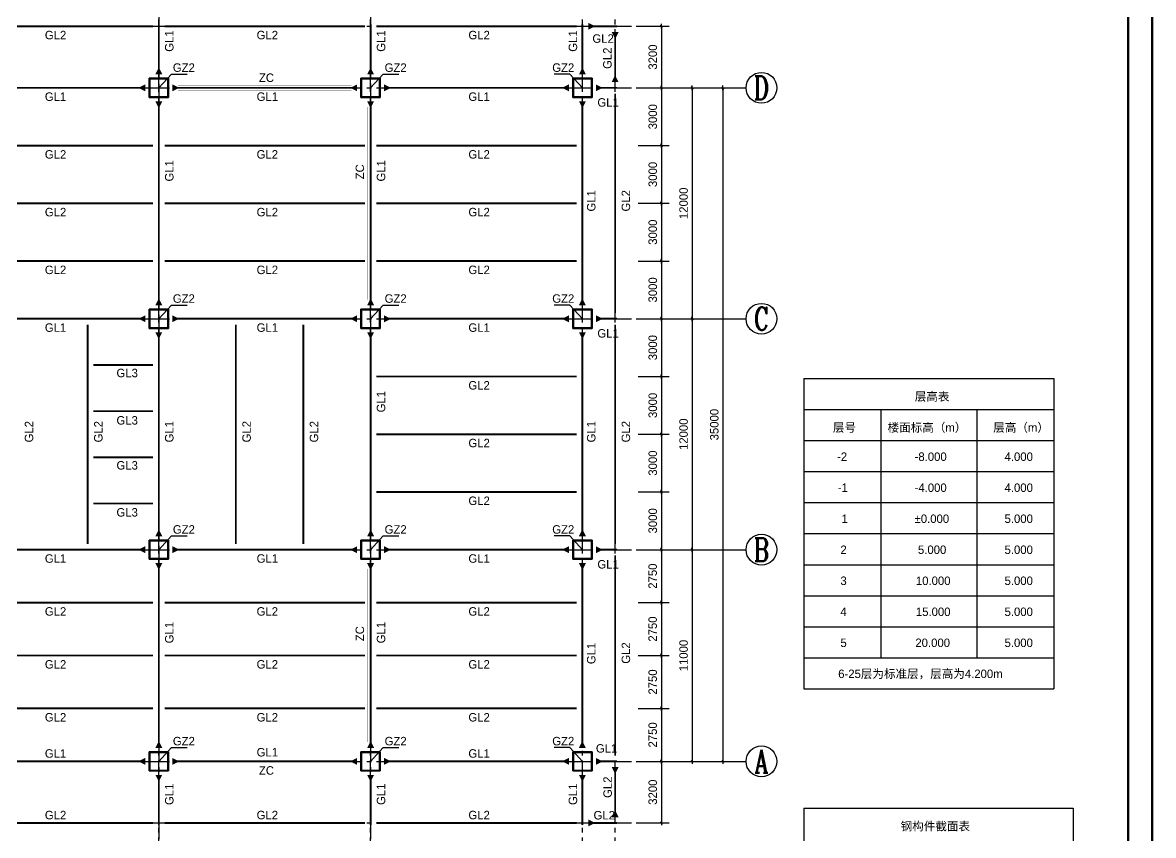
# Model space of a CAD drawing. Extents: x 31132 to 885236, y 345273 to 1212165.
# Drawn here: x 189329 to 218694, y 542570 to 563688 of the extents above; entities that cross this region are included whole.
import ezdxf
from ezdxf.enums import TextEntityAlignment as Align

# ---------------------------------------------------------------- set-up
doc = ezdxf.new("R2010")
doc.units = 0
doc.header["$LTSCALE"] = 1000
doc.linetypes.add('2', pattern=[30, 9, -6, 9, -6])
doc.linetypes.add('CENTER', pattern=[2, 1.25, -0.25, 0.25, -0.25])
doc.layers.get('0').update_dxf_attribs({"linetype": 'CONTINUOUS'})
doc.layers.get('Defpoints').update_dxf_attribs({"linetype": 'CONTINUOUS'})
for name, color, linetype in [('AXIS', 253, 'CENTER'), ('AXIS_NUM', 7, 'CONTINUOUS'), ('TK', 4, 'CONTINUOUS'), ('实线', 7, 'CONTINUOUS'), ('支撑构件', 6, '2'), ('文字说明', 7, 'CONTINUOUS'), ('详图', 9, 'CONTINUOUS'), ('轴线标注', 7, 'CONTINUOUS'), ('钢柱', 2, 'CONTINUOUS')]:
    doc.layers.add(name, color=color, linetype=linetype)
doc.styles.add('STYLE1', font='')
doc.styles.add('TSSD_Axis', font='complex.shx', dxfattribs={"width": 0.7, "bigfont": 'hztxt.shx'})
doc.styles.get('STYLE1').set_extended_font_data('Structure Fonts')
doc.dimstyles.new('副本 DIM200', dxfattribs={"dimtxt": 220, "dimasz": 0.3, "dimexe": 200, "dimexo": 200, "dimgap": 100, "dimtad": 1, "dimdec": 0, "dimlfac": 2, "dimzin": 0, "dimdsep": 46, "dimtxsty": 'STYLE1', "dimblk": 'Studio2', "dimcen": 0, "dimdle": 200, "dimclrd": 6, "dimclre": 6, "dimclrt": 7, "dimazin": 0, "dimtfac": 1, "dimtdec": 0, "dimtix": 1, "dimtmove": 2, "dimatfit": 3, "dimldrblk": 'Studio2', "dimfxl": 200, "dimtolj": 1, "dimtzin": 0, "dimarcsym": 0})

# ---------------------------------------------------------------- blocks, each defined once
blk = doc.blocks.new('Studio2')
blk.add_line((-200, 0), (200, 0))
blk.add_lwpolyline([(-106, -106, 60, 60, 0), (106, 106, 100, 100, 0)], format="xyseb")
blk = doc.blocks.new('*D1975')
at = {"layer": 'Defpoints', "color": 0, "transparency": 16777216}
for p in [(205117, 563593), (205117, 561993), (205916, 561993)]:
    blk.add_point(p, dxfattribs=at)
at = {"layer": '轴线标注', "color": 6, "lineweight": -2, "transparency": 16777216}
for p, q in [((205317, 563593), (206116, 563593)), ((205916, 563593), (205916, 561993)), ((205317, 561993), (206116, 561993))]:
    blk.add_line(p, q, dxfattribs=at)
at = {"layer": '轴线标注', "color": 6, "lineweight": -2, "transparency": 16777216, "xscale": 0.3, "yscale": 0.3, "zscale": 0.3}
for p, rotation in [((205916, 563593), 90), ((205916, 561993), 270)]:
    blk.add_blockref('Studio2', p, dxfattribs=dict(at, rotation=rotation))
at = {"layer": '轴线标注', "color": 7, "transparency": 16777216, "insert": (205694, 562793), "char_height": 220, "attachment_point": 5, "rotation": 90, "style": 'STYLE1'}
blk.add_mtext('\\A1;3200', dxfattribs=at)
blk = doc.blocks.new('*D1976')
at = {"layer": 'Defpoints', "color": 0, "transparency": 16777216}
for p in [(205117, 561993), (205117, 560493), (205916, 560493)]:
    blk.add_point(p, dxfattribs=at)
at = {"layer": '轴线标注', "color": 6, "lineweight": -2, "transparency": 16777216}
for p, q in [((205317, 561993), (206116, 561993)), ((205916, 561993), (205916, 560493)), ((205317, 560493), (206116, 560493))]:
    blk.add_line(p, q, dxfattribs=at)
at = {"layer": '轴线标注', "color": 6, "lineweight": -2, "transparency": 16777216, "xscale": 0.3, "yscale": 0.3, "zscale": 0.3}
for p, rotation in [((205916, 561993), 90), ((205916, 560493), 270)]:
    blk.add_blockref('Studio2', p, dxfattribs=dict(at, rotation=rotation))
at = {"layer": '轴线标注', "color": 7, "transparency": 16777216, "insert": (205694, 561243), "char_height": 220, "attachment_point": 5, "rotation": 90, "style": 'STYLE1'}
blk.add_mtext('\\A1;3000', dxfattribs=at)
blk = doc.blocks.new('*D1977')
at = {"layer": 'Defpoints', "color": 0, "transparency": 16777216}
for p in [(205917, 561993), (205917, 555993), (206716, 555993)]:
    blk.add_point(p, dxfattribs=at)
at = {"layer": '轴线标注', "color": 6, "lineweight": -2, "transparency": 16777216}
for p, q in [((206117, 561993), (206916, 561993)), ((206716, 561993), (206716, 555993)), ((206117, 555993), (206916, 555993))]:
    blk.add_line(p, q, dxfattribs=at)
at = {"layer": '轴线标注', "color": 6, "lineweight": -2, "transparency": 16777216, "xscale": 0.3, "yscale": 0.3, "zscale": 0.3}
for p, rotation in [((206716, 561993), 90), ((206716, 555993), 270)]:
    blk.add_blockref('Studio2', p, dxfattribs=dict(at, rotation=rotation))
at = {"layer": '轴线标注', "color": 7, "transparency": 16777216, "insert": (206494, 558993), "char_height": 220, "attachment_point": 5, "rotation": 90, "style": 'STYLE1'}
blk.add_mtext('\\A1;12000', dxfattribs=at)
blk = doc.blocks.new('*D1978')
at = {"layer": 'Defpoints', "color": 0, "transparency": 16777216}
for p in [(206717, 561993), (206717, 544493), (207516, 544493)]:
    blk.add_point(p, dxfattribs=at)
at = {"layer": '轴线标注', "color": 6, "lineweight": -2, "transparency": 16777216}
for p, q in [((206917, 561993), (207716, 561993)), ((207516, 561993), (207516, 544493)), ((206917, 544493), (207716, 544493))]:
    blk.add_line(p, q, dxfattribs=at)
at = {"layer": '轴线标注', "color": 6, "lineweight": -2, "transparency": 16777216, "xscale": 0.3, "yscale": 0.3, "zscale": 0.3}
for p, rotation in [((207516, 561993), 90), ((207516, 544493), 270)]:
    blk.add_blockref('Studio2', p, dxfattribs=dict(at, rotation=rotation))
at = {"layer": '轴线标注', "color": 7, "transparency": 16777216, "insert": (207292, 553243), "char_height": 220, "attachment_point": 5, "rotation": 90, "style": 'STYLE1'}
blk.add_mtext('\\A1;35000', dxfattribs=at)
blk = doc.blocks.new('*D1979')
at = {"layer": 'Defpoints', "color": 0, "transparency": 16777216}
for p in [(205117, 560493), (205117, 558993), (205916, 558993)]:
    blk.add_point(p, dxfattribs=at)
at = {"layer": '轴线标注', "color": 6, "lineweight": -2, "transparency": 16777216}
for p, q in [((205317, 560493), (206116, 560493)), ((205916, 560493), (205916, 558993)), ((205317, 558993), (206116, 558993))]:
    blk.add_line(p, q, dxfattribs=at)
at = {"layer": '轴线标注', "color": 6, "lineweight": -2, "transparency": 16777216, "xscale": 0.3, "yscale": 0.3, "zscale": 0.3}
for p, rotation in [((205916, 560493), 90), ((205916, 558993), 270)]:
    blk.add_blockref('Studio2', p, dxfattribs=dict(at, rotation=rotation))
at = {"layer": '轴线标注', "color": 7, "transparency": 16777216, "insert": (205694, 559743), "char_height": 220, "attachment_point": 5, "rotation": 90, "style": 'STYLE1'}
blk.add_mtext('\\A1;3000', dxfattribs=at)
blk = doc.blocks.new('*D1980')
at = {"layer": 'Defpoints', "color": 0, "transparency": 16777216}
for p in [(205117, 558993), (205117, 557493), (205916, 557493)]:
    blk.add_point(p, dxfattribs=at)
at = {"layer": '轴线标注', "color": 6, "lineweight": -2, "transparency": 16777216}
for p, q in [((205317, 558993), (206116, 558993)), ((205916, 558993), (205916, 557493)), ((205317, 557493), (206116, 557493))]:
    blk.add_line(p, q, dxfattribs=at)
at = {"layer": '轴线标注', "color": 6, "lineweight": -2, "transparency": 16777216, "xscale": 0.3, "yscale": 0.3, "zscale": 0.3}
for p, rotation in [((205916, 558993), 90), ((205916, 557493), 270)]:
    blk.add_blockref('Studio2', p, dxfattribs=dict(at, rotation=rotation))
at = {"layer": '轴线标注', "color": 7, "transparency": 16777216, "insert": (205694, 558243), "char_height": 220, "attachment_point": 5, "rotation": 90, "style": 'STYLE1'}
blk.add_mtext('\\A1;3000', dxfattribs=at)
blk = doc.blocks.new('*D1981')
at = {"layer": 'Defpoints', "color": 0, "transparency": 16777216}
for p in [(205117, 557493), (205117, 555993), (205916, 555993)]:
    blk.add_point(p, dxfattribs=at)
at = {"layer": '轴线标注', "color": 6, "lineweight": -2, "transparency": 16777216}
for p, q in [((205317, 557493), (206116, 557493)), ((205916, 557493), (205916, 555993)), ((205317, 555993), (206116, 555993))]:
    blk.add_line(p, q, dxfattribs=at)
at = {"layer": '轴线标注', "color": 6, "lineweight": -2, "transparency": 16777216, "xscale": 0.3, "yscale": 0.3, "zscale": 0.3}
for p, rotation in [((205916, 557493), 90), ((205916, 555993), 270)]:
    blk.add_blockref('Studio2', p, dxfattribs=dict(at, rotation=rotation))
at = {"layer": '轴线标注', "color": 7, "transparency": 16777216, "insert": (205694, 556743), "char_height": 220, "attachment_point": 5, "rotation": 90, "style": 'STYLE1'}
blk.add_mtext('\\A1;3000', dxfattribs=at)
blk = doc.blocks.new('*D1982')
at = {"layer": 'Defpoints', "color": 0, "transparency": 16777216}
for p in [(205117, 555993), (205117, 554493), (205916, 554493)]:
    blk.add_point(p, dxfattribs=at)
at = {"layer": '轴线标注', "color": 6, "lineweight": -2, "transparency": 16777216}
for p, q in [((205317, 555993), (206116, 555993)), ((205916, 555993), (205916, 554493)), ((205317, 554493), (206116, 554493))]:
    blk.add_line(p, q, dxfattribs=at)
at = {"layer": '轴线标注', "color": 6, "lineweight": -2, "transparency": 16777216, "xscale": 0.3, "yscale": 0.3, "zscale": 0.3}
for p, rotation in [((205916, 555993), 90), ((205916, 554493), 270)]:
    blk.add_blockref('Studio2', p, dxfattribs=dict(at, rotation=rotation))
at = {"layer": '轴线标注', "color": 7, "transparency": 16777216, "insert": (205694, 555243), "char_height": 220, "attachment_point": 5, "rotation": 90, "style": 'STYLE1'}
blk.add_mtext('\\A1;3000', dxfattribs=at)
blk = doc.blocks.new('*D1983')
at = {"layer": 'Defpoints', "color": 0, "transparency": 16777216}
for p in [(205117, 554493), (205117, 552993), (205916, 552993)]:
    blk.add_point(p, dxfattribs=at)
at = {"layer": '轴线标注', "color": 6, "lineweight": -2, "transparency": 16777216}
for p, q in [((205317, 554493), (206116, 554493)), ((205916, 554493), (205916, 552993)), ((205317, 552993), (206116, 552993))]:
    blk.add_line(p, q, dxfattribs=at)
at = {"layer": '轴线标注', "color": 6, "lineweight": -2, "transparency": 16777216, "xscale": 0.3, "yscale": 0.3, "zscale": 0.3}
for p, rotation in [((205916, 554493), 90), ((205916, 552993), 270)]:
    blk.add_blockref('Studio2', p, dxfattribs=dict(at, rotation=rotation))
at = {"layer": '轴线标注', "color": 7, "transparency": 16777216, "insert": (205694, 553743), "char_height": 220, "attachment_point": 5, "rotation": 90, "style": 'STYLE1'}
blk.add_mtext('\\A1;3000', dxfattribs=at)
blk = doc.blocks.new('*D1984')
at = {"layer": 'Defpoints', "color": 0, "transparency": 16777216}
for p in [(205117, 552993), (205117, 551493), (205916, 551493)]:
    blk.add_point(p, dxfattribs=at)
at = {"layer": '轴线标注', "color": 6, "lineweight": -2, "transparency": 16777216}
for p, q in [((205317, 552993), (206116, 552993)), ((205916, 552993), (205916, 551493)), ((205317, 551493), (206116, 551493))]:
    blk.add_line(p, q, dxfattribs=at)
at = {"layer": '轴线标注', "color": 6, "lineweight": -2, "transparency": 16777216, "xscale": 0.3, "yscale": 0.3, "zscale": 0.3}
for p, rotation in [((205916, 552993), 90), ((205916, 551493), 270)]:
    blk.add_blockref('Studio2', p, dxfattribs=dict(at, rotation=rotation))
at = {"layer": '轴线标注', "color": 7, "transparency": 16777216, "insert": (205694, 552243), "char_height": 220, "attachment_point": 5, "rotation": 90, "style": 'STYLE1'}
blk.add_mtext('\\A1;3000', dxfattribs=at)
blk = doc.blocks.new('*D1985')
at = {"layer": 'Defpoints', "color": 0, "transparency": 16777216}
for p in [(205117, 551493), (205117, 549993), (205916, 549993)]:
    blk.add_point(p, dxfattribs=at)
at = {"layer": '轴线标注', "color": 6, "lineweight": -2, "transparency": 16777216}
for p, q in [((205317, 551493), (206116, 551493)), ((205916, 551493), (205916, 549993)), ((205317, 549993), (206116, 549993))]:
    blk.add_line(p, q, dxfattribs=at)
at = {"layer": '轴线标注', "color": 6, "lineweight": -2, "transparency": 16777216, "xscale": 0.3, "yscale": 0.3, "zscale": 0.3}
for p, rotation in [((205916, 551493), 90), ((205916, 549993), 270)]:
    blk.add_blockref('Studio2', p, dxfattribs=dict(at, rotation=rotation))
at = {"layer": '轴线标注', "color": 7, "transparency": 16777216, "insert": (205694, 550743), "char_height": 220, "attachment_point": 5, "rotation": 90, "style": 'STYLE1'}
blk.add_mtext('\\A1;3000', dxfattribs=at)
blk = doc.blocks.new('*D1986')
at = {"layer": 'Defpoints', "color": 0, "transparency": 16777216}
for p in [(205117, 549993), (205117, 548618), (205916, 548618)]:
    blk.add_point(p, dxfattribs=at)
at = {"layer": '轴线标注', "color": 6, "lineweight": -2, "transparency": 16777216}
for p, q in [((205317, 549993), (206116, 549993)), ((205916, 549993), (205916, 548618)), ((205317, 548618), (206116, 548618))]:
    blk.add_line(p, q, dxfattribs=at)
at = {"layer": '轴线标注', "color": 6, "lineweight": -2, "transparency": 16777216, "xscale": 0.3, "yscale": 0.3, "zscale": 0.3}
for p, rotation in [((205916, 549993), 90), ((205916, 548618), 270)]:
    blk.add_blockref('Studio2', p, dxfattribs=dict(at, rotation=rotation))
at = {"layer": '轴线标注', "color": 7, "transparency": 16777216, "insert": (205692, 549306), "char_height": 220, "attachment_point": 5, "rotation": 90, "style": 'STYLE1'}
blk.add_mtext('\\A1;2750', dxfattribs=at)
blk = doc.blocks.new('*D1987')
at = {"layer": 'Defpoints', "color": 0, "transparency": 16777216}
for p in [(205117, 548618), (205117, 547243), (205916, 547243)]:
    blk.add_point(p, dxfattribs=at)
at = {"layer": '轴线标注', "color": 6, "lineweight": -2, "transparency": 16777216}
for p, q in [((205317, 548618), (206116, 548618)), ((205916, 548618), (205916, 547243)), ((205317, 547243), (206116, 547243))]:
    blk.add_line(p, q, dxfattribs=at)
at = {"layer": '轴线标注', "color": 6, "lineweight": -2, "transparency": 16777216, "xscale": 0.3, "yscale": 0.3, "zscale": 0.3}
for p, rotation in [((205916, 548618), 90), ((205916, 547243), 270)]:
    blk.add_blockref('Studio2', p, dxfattribs=dict(at, rotation=rotation))
at = {"layer": '轴线标注', "color": 7, "transparency": 16777216, "insert": (205692, 547931), "char_height": 220, "attachment_point": 5, "rotation": 90, "style": 'STYLE1'}
blk.add_mtext('\\A1;2750', dxfattribs=at)
blk = doc.blocks.new('*D1988')
at = {"layer": 'Defpoints', "color": 0, "transparency": 16777216}
for p in [(205117, 547243), (205117, 545868), (205916, 545868)]:
    blk.add_point(p, dxfattribs=at)
at = {"layer": '轴线标注', "color": 6, "lineweight": -2, "transparency": 16777216}
for p, q in [((205317, 547243), (206116, 547243)), ((205916, 547243), (205916, 545868)), ((205317, 545868), (206116, 545868))]:
    blk.add_line(p, q, dxfattribs=at)
at = {"layer": '轴线标注', "color": 6, "lineweight": -2, "transparency": 16777216, "xscale": 0.3, "yscale": 0.3, "zscale": 0.3}
for p, rotation in [((205916, 547243), 90), ((205916, 545868), 270)]:
    blk.add_blockref('Studio2', p, dxfattribs=dict(at, rotation=rotation))
at = {"layer": '轴线标注', "color": 7, "transparency": 16777216, "insert": (205692, 546556), "char_height": 220, "attachment_point": 5, "rotation": 90, "style": 'STYLE1'}
blk.add_mtext('\\A1;2750', dxfattribs=at)
blk = doc.blocks.new('*D1989')
at = {"layer": 'Defpoints', "color": 0, "transparency": 16777216}
for p in [(205117, 545868), (205117, 544493), (205916, 544493)]:
    blk.add_point(p, dxfattribs=at)
at = {"layer": '轴线标注', "color": 6, "lineweight": -2, "transparency": 16777216}
for p, q in [((205317, 545868), (206116, 545868)), ((205916, 545868), (205916, 544493)), ((205317, 544493), (206116, 544493))]:
    blk.add_line(p, q, dxfattribs=at)
at = {"layer": '轴线标注', "color": 6, "lineweight": -2, "transparency": 16777216, "xscale": 0.3, "yscale": 0.3, "zscale": 0.3}
for p, rotation in [((205916, 545868), 90), ((205916, 544493), 270)]:
    blk.add_blockref('Studio2', p, dxfattribs=dict(at, rotation=rotation))
at = {"layer": '轴线标注', "color": 7, "transparency": 16777216, "insert": (205692, 545181), "char_height": 220, "attachment_point": 5, "rotation": 90, "style": 'STYLE1'}
blk.add_mtext('\\A1;2750', dxfattribs=at)
blk = doc.blocks.new('*D1990')
at = {"layer": 'Defpoints', "color": 0, "transparency": 16777216}
for p in [(205917, 555993), (205917, 549993), (206716, 549993)]:
    blk.add_point(p, dxfattribs=at)
at = {"layer": '轴线标注', "color": 6, "lineweight": -2, "transparency": 16777216}
for p, q in [((206117, 555993), (206916, 555993)), ((206716, 555993), (206716, 549993)), ((206117, 549993), (206916, 549993))]:
    blk.add_line(p, q, dxfattribs=at)
at = {"layer": '轴线标注', "color": 6, "lineweight": -2, "transparency": 16777216, "xscale": 0.3, "yscale": 0.3, "zscale": 0.3}
for p, rotation in [((206716, 555993), 90), ((206716, 549993), 270)]:
    blk.add_blockref('Studio2', p, dxfattribs=dict(at, rotation=rotation))
at = {"layer": '轴线标注', "color": 7, "transparency": 16777216, "insert": (206494, 552993), "char_height": 220, "attachment_point": 5, "rotation": 90, "style": 'STYLE1'}
blk.add_mtext('\\A1;12000', dxfattribs=at)
blk = doc.blocks.new('*D1991')
at = {"layer": 'Defpoints', "color": 0, "transparency": 16777216}
for p in [(205917, 549993), (205917, 544493), (206716, 544493)]:
    blk.add_point(p, dxfattribs=at)
at = {"layer": '轴线标注', "color": 6, "lineweight": -2, "transparency": 16777216}
for p, q in [((206117, 549993), (206916, 549993)), ((206716, 549993), (206716, 544493)), ((206117, 544493), (206916, 544493))]:
    blk.add_line(p, q, dxfattribs=at)
at = {"layer": '轴线标注', "color": 6, "lineweight": -2, "transparency": 16777216, "xscale": 0.3, "yscale": 0.3, "zscale": 0.3}
for p, rotation in [((206716, 549993), 90), ((206716, 544493), 270)]:
    blk.add_blockref('Studio2', p, dxfattribs=dict(at, rotation=rotation))
at = {"layer": '轴线标注', "color": 7, "transparency": 16777216, "insert": (206494, 547243), "char_height": 220, "attachment_point": 5, "rotation": 90, "style": 'STYLE1'}
blk.add_mtext('\\A1;11000', dxfattribs=at)
blk = doc.blocks.new('*D1992')
at = {"layer": 'Defpoints', "color": 0, "transparency": 16777216}
for p in [(205117, 544493), (205117, 542893), (205916, 542893)]:
    blk.add_point(p, dxfattribs=at)
at = {"layer": '轴线标注', "color": 6, "lineweight": -2, "transparency": 16777216}
for p, q in [((205317, 544493), (206116, 544493)), ((205916, 544493), (205916, 542893)), ((205317, 542893), (206116, 542893))]:
    blk.add_line(p, q, dxfattribs=at)
at = {"layer": '轴线标注', "color": 6, "lineweight": -2, "transparency": 16777216, "xscale": 0.3, "yscale": 0.3, "zscale": 0.3}
for p, rotation in [((205916, 544493), 90), ((205916, 542893), 270)]:
    blk.add_blockref('Studio2', p, dxfattribs=dict(at, rotation=rotation))
at = {"layer": '轴线标注', "color": 7, "transparency": 16777216, "insert": (205694, 543693), "char_height": 220, "attachment_point": 5, "rotation": 90, "style": 'STYLE1'}
blk.add_mtext('\\A1;3200', dxfattribs=at)
blk = doc.blocks.new('ts_axno')
at = {"color": 0, "linetype": 'ByBlock', "lineweight": -2}
blk.add_circle((0, 0), 0.5, dxfattribs=at)
at = {"color": 0, "linetype": 'ByBlock', "lineweight": -2, "style": 'TSSD_Axis', "width": 0.7}
blk.add_attdef('A', text='', height=0.6, dxfattribs=at).set_placement((0, 0), align=Align.MIDDLE_CENTER)

msp = doc.modelspace()

# ---------------------------------------------------------------- linework, layer by layer
at = {"layer": 'AXIS', "ltscale": 0.5}
for p, q in [((192865.94, 541893.16), (192865.94, 564593.16)), ((198365.94, 541893.16), (198365.94, 564593.16)), ((203865.94, 541893.16), (203865.94, 564593.16)), ((204715.94, 541893.16), (204715.94, 564593.16)), ((192865.94, 564093.16), (192865.94, 541393.16)), ((198365.94, 564093.16), (198365.94, 541393.16)), ((173515.94, 563593.16), (205715.94, 563593.16)), ((173515.94, 561993.16), (205715.94, 561993.16)), ((173515.94, 555993.16), (205715.94, 555993.16)), ((173515.94, 549993.16), (205715.94, 549993.16)), ((173515.94, 544493.16), (205715.94, 544493.16)), ((173515.94, 542893.16), (205715.94, 542893.16))]:
    msp.add_line(p, q, dxfattribs=at)
at = {"layer": 'AXIS_NUM'}
for p, q in [((205715.94, 561993.16), (208115.94, 561993.16)), ((205715.94, 555993.16), (208115.94, 555993.16)), ((205715.94, 549993.16), (208115.94, 549993.16)), ((205715.94, 544493.16), (208115.94, 544493.16))]:
    msp.add_line(p, q, dxfattribs=at)
at = {"layer": 'TK', "const_width": 62.5}
for points in [[(166162.8, 531386.49), (166162.8, 568511.49), (218662.8, 568511.49), (218662.8, 531386.49)], [(169287.8, 532011.49), (169287.8, 567886.49), (218037.8, 567886.49), (218037.8, 532011.49)]]:
    msp.add_lwpolyline(points, close=True, dxfattribs=at)
at = {"layer": '实线', "color": 3, "linetype": 'Continuous', "lineweight": -3, "const_width": 50}
for points in [[(187515.94, 563593.16), (192715.94, 563593.16)], [(193015.94, 563593.16), (198215.94, 563593.16)], [(198515.94, 563593.16), (203715.94, 563593.16)], [(204715.94, 561843.16), (204715.94, 556143.16)], [(187515.94, 560493.16), (192715.94, 560493.16)], [(193015.94, 560493.16), (198215.94, 560493.16)], [(198515.94, 560493.16), (203715.94, 560493.16)], [(187515.94, 558993.16), (192715.94, 558993.16)], [(193015.94, 558993.16), (198215.94, 558993.16)], [(198515.94, 558993.16), (203715.94, 558993.16)], [(187515.94, 557493.16), (192715.94, 557493.16)], [(193015.94, 557493.16), (198215.94, 557493.16)], [(198515.94, 557493.16), (203715.94, 557493.16)], [(191015.94, 555843.16), (191015.94, 550143.16)], [(194865.94, 555843.16), (194865.94, 550143.16)], [(196615.94, 555843.16), (196615.94, 550143.16)], [(204715.94, 555843.16), (204715.94, 550143.16)], [(192715.94, 554793.16), (191165.94, 554793.16)], [(198515.94, 554493.16), (203715.94, 554493.16)], [(192715.94, 553593.16), (191165.94, 553593.16)], [(198515.94, 552993.16), (203715.94, 552993.16)], [(192715.94, 552393.16), (191165.94, 552393.16)], [(198515.94, 551493.16), (203715.94, 551493.16)], [(192715.94, 551193.16), (191165.94, 551193.16)], [(204715.94, 549843.16), (204715.94, 544643.16)], [(187515.94, 548618.16), (192715.94, 548618.16)], [(193015.94, 548618.16), (198215.94, 548618.16)], [(198515.94, 548618.16), (203715.94, 548618.16)], [(187515.94, 547243.16), (192715.94, 547243.16)], [(193015.94, 547243.16), (198215.94, 547243.16)], [(198515.94, 547243.16), (203715.94, 547243.16)], [(187515.94, 545868.16), (192715.94, 545868.16)], [(193015.94, 545868.16), (198215.94, 545868.16)], [(198515.94, 545868.16), (203715.94, 545868.16)], [(187515.94, 542893.16), (192715.94, 542893.16)], [(193015.94, 542893.16), (198215.94, 542893.16)], [(198515.94, 542893.16), (203715.94, 542893.16)]]:
    msp.add_lwpolyline(points, dxfattribs=at)
at = {"layer": '实线', "color": 4, "linetype": 'Continuous', "lineweight": -3, "const_width": 50}
for points in [[(192865.94, 562343.16), (192865.94, 563643.16)], [(198365.94, 562343.16), (198365.94, 563643.16)], [(203865.94, 562343.16), (203865.94, 563643.16)], [(204015.94, 563593.16), (204765.94, 563593.16)], [(204715.94, 562143.16), (204715.94, 563443.16)], [(192515.94, 561993.16), (187715.94, 561993.16)], [(198015.94, 561993.16), (193215.94, 561993.16)], [(203515.94, 561993.16), (198715.94, 561993.16)], [(204215.94, 561993.16), (204765.94, 561993.16)], [(192865.94, 561593.16), (192865.94, 556343.16)], [(198365.94, 561593.16), (198365.94, 556393.16)], [(203865.94, 561593.16), (203865.94, 556343.16)], [(192515.94, 555993.16), (187715.94, 555993.16)], [(198015.94, 555993.16), (193215.94, 555993.16)], [(203515.94, 555993.16), (198715.94, 555993.16)], [(204215.94, 555993.16), (204765.94, 555993.16)], [(192865.94, 555643.16), (192865.94, 550343.16)], [(198365.94, 555643.16), (198365.94, 550343.16)], [(203865.94, 555643.16), (203865.94, 550343.16)], [(192515.94, 549993.16), (187715.94, 549993.16)], [(198015.94, 549993.16), (193215.94, 549993.16)], [(203515.94, 549993.16), (198715.94, 549993.16)], [(204265.94, 549993.16), (204765.94, 549993.16)], [(192865.94, 549643.16), (192865.94, 544843.16)], [(198365.94, 549643.16), (198365.94, 544843.16)], [(203865.94, 549643.16), (203865.94, 544843.16)], [(192515.94, 544493.16), (187715.94, 544493.16)], [(198015.94, 544493.16), (193215.94, 544493.16)], [(203515.94, 544493.16), (198715.94, 544493.16)], [(204215.94, 544493.16), (204765.94, 544493.16)], [(192865.94, 544143.16), (192865.94, 542843.16)], [(198365.94, 544143.16), (198365.94, 542843.16)], [(203865.94, 544143.16), (203865.94, 542843.16)], [(204715.94, 544343.16), (204715.94, 543043.16)], [(204015.94, 542893.16), (204765.94, 542893.16)]]:
    msp.add_lwpolyline(points, dxfattribs=at)
at = {"layer": '实线', "color": 4, "linetype": 'Continuous', "lineweight": -3}
for points in [[(204015.94, 563593.16, 180, 0, 0), (204195.94, 563593.16, 180, 0, 0)], [(204715.94, 563443.16, 180, 0, 0), (204715.94, 563263.16, 180, 0, 0)], [(192865.94, 562343.16, 180, 0, 0), (192865.94, 562523.16, 180, 0, 0)], [(198365.94, 562343.16, 180, 0, 0), (198365.94, 562523.16, 180, 0, 0)], [(203865.94, 562343.16, 180, 0, 0), (203865.94, 562523.16, 180, 0, 0)], [(204715.94, 562143.16, 180, 0, 0), (204715.94, 562323.16, 180, 0, 0)], [(192515.94, 561993.16, 180, 0, 0), (192335.94, 561993.16, 180, 0, 0)], [(193215.94, 561993.16, 180, 0, 0), (193395.94, 561993.16, 180, 0, 0)], [(198015.94, 561993.16, 180, 0, 0), (197835.94, 561993.16, 180, 0, 0)], [(198715.94, 561993.16, 180, 0, 0), (198895.94, 561993.16, 180, 0, 0)], [(203515.94, 561993.16, 180, 0, 0), (203335.94, 561993.16, 180, 0, 0)], [(204215.94, 561993.16, 180, 0, 0), (204395.94, 561993.16, 180, 0, 0)], [(192865.94, 561643.16, 180, 0, 0), (192865.94, 561463.16, 180, 0, 0)], [(198365.94, 561643.16, 180, 0, 0), (198365.94, 561463.16, 180, 0, 0)], [(203865.94, 561643.16, 180, 0, 0), (203865.94, 561463.16, 180, 0, 0)], [(192865.94, 556343.16, 180, 0, 0), (192865.94, 556523.16, 180, 0, 0)], [(198365.94, 556343.16, 180, 0, 0), (198365.94, 556523.16, 180, 0, 0)], [(203865.94, 556343.16, 180, 0, 0), (203865.94, 556523.16, 180, 0, 0)], [(192515.94, 555993.16, 180, 0, 0), (192335.94, 555993.16, 180, 0, 0)], [(193215.94, 555993.16, 180, 0, 0), (193395.94, 555993.16, 180, 0, 0)], [(198015.94, 555993.16, 180, 0, 0), (197835.94, 555993.16, 180, 0, 0)], [(198715.94, 555993.16, 180, 0, 0), (198895.94, 555993.16, 180, 0, 0)], [(203515.94, 555993.16, 180, 0, 0), (203335.94, 555993.16, 180, 0, 0)], [(204215.94, 555993.16, 180, 0, 0), (204395.94, 555993.16, 180, 0, 0)], [(192865.94, 555643.16, 180, 0, 0), (192865.94, 555463.16, 180, 0, 0)], [(198365.94, 555643.16, 180, 0, 0), (198365.94, 555463.16, 180, 0, 0)], [(203865.94, 555643.16, 180, 0, 0), (203865.94, 555463.16, 180, 0, 0)], [(192865.94, 550343.16, 180, 0, 0), (192865.94, 550523.16, 180, 0, 0)], [(198365.94, 550343.16, 180, 0, 0), (198365.94, 550523.16, 180, 0, 0)], [(203865.94, 550343.16, 180, 0, 0), (203865.94, 550523.16, 180, 0, 0)], [(192515.94, 549993.16, 180, 0, 0), (192335.94, 549993.16, 180, 0, 0)], [(193215.94, 549993.16, 180, 0, 0), (193395.94, 549993.16, 180, 0, 0)], [(198015.94, 549993.16, 180, 0, 0), (197835.94, 549993.16, 180, 0, 0)], [(198715.94, 549993.16, 180, 0, 0), (198895.94, 549993.16, 180, 0, 0)], [(203515.94, 549993.16, 180, 0, 0), (203335.94, 549993.16, 180, 0, 0)], [(204215.94, 549993.16, 180, 0, 0), (204395.94, 549993.16, 180, 0, 0)], [(192865.94, 549643.16, 180, 0, 0), (192865.94, 549463.16, 180, 0, 0)], [(198365.94, 549643.16, 180, 0, 0), (198365.94, 549463.16, 180, 0, 0)], [(203865.94, 549643.16, 180, 0, 0), (203865.94, 549463.16, 180, 0, 0)], [(192865.94, 544843.16, 180, 0, 0), (192865.94, 545023.16, 180, 0, 0)], [(198365.94, 544843.16, 180, 0, 0), (198365.94, 545023.16, 180, 0, 0)], [(203865.94, 544843.16, 180, 0, 0), (203865.94, 545023.16, 180, 0, 0)], [(192515.94, 544493.16, 180, 0, 0), (192335.94, 544493.16, 180, 0, 0)], [(193215.94, 544493.16, 180, 0, 0), (193395.94, 544493.16, 180, 0, 0)], [(198015.94, 544493.16, 180, 0, 0), (197835.94, 544493.16, 180, 0, 0)], [(198715.94, 544493.16, 180, 0, 0), (198895.94, 544493.16, 180, 0, 0)], [(203515.94, 544493.16, 180, 0, 0), (203335.94, 544493.16, 180, 0, 0)], [(204215.94, 544493.16, 180, 0, 0), (204395.94, 544493.16, 180, 0, 0)], [(192865.94, 544143.16, 180, 0, 0), (192865.94, 543963.16, 180, 0, 0)], [(198365.94, 544143.16, 180, 0, 0), (198365.94, 543963.16, 180, 0, 0)], [(203865.94, 544143.16, 180, 0, 0), (203865.94, 543963.16, 180, 0, 0)], [(204715.94, 544343.16, 180, 0, 0), (204715.94, 544163.16, 180, 0, 0)], [(204715.94, 543043.16, 180, 0, 0), (204715.94, 543223.16, 180, 0, 0)], [(204015.94, 542893.16, 180, 0, 0), (204195.94, 542893.16, 180, 0, 0)]]:
    msp.add_lwpolyline(points, format="xyseb", dxfattribs=at)
at = {"layer": '支撑构件', "ltscale": 0.01, "const_width": 4.5}
for points in [[(197865.94, 562063.16), (193365.94, 562063.16)], [(193365.94, 561923.16), (197865.94, 561923.16)], [(198295.94, 561493.16), (198295.94, 556493.16)], [(198435.94, 561493.16), (198435.94, 556493.16)], [(198295.94, 549493.16), (198295.94, 544993.16)], [(198435.94, 549493.16), (198435.94, 544993.16)], [(197865.94, 544563.16), (193365.94, 544563.16)], [(193365.94, 544423.16), (197865.94, 544423.16)]]:
    msp.add_lwpolyline(points, dxfattribs=at)
at = {"layer": '文字说明'}
for p, q in [((209612.81, 554439.71), (209612.81, 546379.71)), ((209612.81, 554439.71), (216112.81, 554439.71)), ((216112.81, 554439.71), (216112.81, 546379.71)), ((209612.81, 553633.71), (216112.81, 553633.71)), ((211614.81, 553633.71), (211614.81, 547185.71)), ((214110.81, 553633.71), (214110.81, 547185.71)), ((209612.81, 552827.71), (216112.81, 552827.71)), ((209612.81, 552021.71), (216112.81, 552021.71)), ((209612.81, 551215.71), (216112.81, 551215.71)), ((209612.81, 550409.71), (216112.81, 550409.71)), ((209612.81, 549603.71), (216112.81, 549603.71)), ((209612.81, 548797.71), (216112.81, 548797.71)), ((209612.81, 547991.71), (216112.81, 547991.71)), ((209612.81, 547185.71), (216112.81, 547185.71)), ((209612.81, 546379.71), (216112.81, 546379.71)), ((209612.81, 543273.93), (209612.81, 537631.93)), ((209612.81, 543273.93), (216612.81, 543273.93)), ((216612.81, 543273.93), (216612.81, 537631.93))]:
    msp.add_line(p, q, dxfattribs=at)
at = {"layer": '详图'}
for p, q in [((192865.94, 561993.16), (193194.43, 562349.73)), ((193194.43, 562349.73), (193598.42, 562349.73))]:
    msp.add_line(p, q, dxfattribs=at)
for points in [[(198365.94, 561993.16), (198694.43, 562349.73), (199098.42, 562349.73)], [(203865.94, 561993.16), (203537.45, 562349.73), (203133.46, 562349.73)], [(192865.94, 555993.16), (193194.43, 556349.73), (193598.42, 556349.73)], [(198365.94, 555993.16), (198694.43, 556349.73), (199098.42, 556349.73)], [(203865.94, 555993.16), (203537.45, 556349.73), (203133.46, 556349.73)], [(192865.94, 549993.16), (193194.43, 550349.73), (193598.42, 550349.73)], [(198365.94, 549993.16), (198694.43, 550349.73), (199098.42, 550349.73)], [(203865.94, 549993.16), (203537.45, 550349.73), (203133.46, 550349.73)], [(192865.94, 544493.16), (193194.43, 544849.73), (193598.42, 544849.73)], [(198365.94, 544493.16), (198694.43, 544849.73), (199098.42, 544849.73)], [(203865.94, 544493.16), (203537.45, 544849.73), (203133.46, 544849.73)]]:
    msp.add_lwpolyline(points, dxfattribs=at)
at = {"layer": '钢柱', "lineweight": 35}
for p, q in [((193115.94, 562243.16), (192615.94, 562243.16)), ((192615.94, 562243.16), (192615.94, 561743.16)), ((193098.94, 562226.16), (192632.94, 562226.16)), ((192632.94, 562226.16), (192632.94, 561760.16)), ((193098.94, 561760.16), (193098.94, 562226.16)), ((193115.94, 561743.16), (193115.94, 562243.16)), ((198615.94, 562243.16), (198115.94, 562243.16)), ((198115.94, 562243.16), (198115.94, 561743.16)), ((198598.94, 562226.16), (198132.94, 562226.16)), ((198132.94, 562226.16), (198132.94, 561760.16)), ((198598.94, 561760.16), (198598.94, 562226.16)), ((198615.94, 561743.16), (198615.94, 562243.16)), ((204115.94, 562243.16), (203615.94, 562243.16)), ((203615.94, 562243.16), (203615.94, 561743.16)), ((204098.94, 562226.16), (203632.94, 562226.16)), ((203632.94, 562226.16), (203632.94, 561760.16)), ((204098.94, 561760.16), (204098.94, 562226.16)), ((204115.94, 561743.16), (204115.94, 562243.16)), ((192632.94, 561760.16), (193098.94, 561760.16)), ((198132.94, 561760.16), (198598.94, 561760.16)), ((203632.94, 561760.16), (204098.94, 561760.16)), ((192615.94, 561743.16), (193115.94, 561743.16)), ((198115.94, 561743.16), (198615.94, 561743.16)), ((203615.94, 561743.16), (204115.94, 561743.16)), ((193115.94, 556243.16), (192615.94, 556243.16)), ((192615.94, 556243.16), (192615.94, 555743.16)), ((193098.94, 556226.16), (192632.94, 556226.16)), ((192632.94, 556226.16), (192632.94, 555760.16)), ((193098.94, 555760.16), (193098.94, 556226.16)), ((193115.94, 555743.16), (193115.94, 556243.16)), ((198615.94, 556243.16), (198115.94, 556243.16)), ((198115.94, 556243.16), (198115.94, 555743.16)), ((198598.94, 556226.16), (198132.94, 556226.16)), ((198132.94, 556226.16), (198132.94, 555760.16)), ((198598.94, 555760.16), (198598.94, 556226.16)), ((198615.94, 555743.16), (198615.94, 556243.16)), ((204115.94, 556243.16), (203615.94, 556243.16)), ((203615.94, 556243.16), (203615.94, 555743.16)), ((204098.94, 556226.16), (203632.94, 556226.16)), ((203632.94, 556226.16), (203632.94, 555760.16)), ((204098.94, 555760.16), (204098.94, 556226.16)), ((204115.94, 555743.16), (204115.94, 556243.16)), ((192615.94, 555743.16), (193115.94, 555743.16)), ((192632.94, 555760.16), (193098.94, 555760.16)), ((198115.94, 555743.16), (198615.94, 555743.16)), ((198132.94, 555760.16), (198598.94, 555760.16)), ((203615.94, 555743.16), (204115.94, 555743.16)), ((203632.94, 555760.16), (204098.94, 555760.16)), ((193115.94, 550243.16), (192615.94, 550243.16)), ((192615.94, 550243.16), (192615.94, 549743.16)), ((193098.94, 550226.16), (192632.94, 550226.16)), ((192632.94, 550226.16), (192632.94, 549760.16)), ((193098.94, 549760.16), (193098.94, 550226.16)), ((193115.94, 549743.16), (193115.94, 550243.16)), ((198615.94, 550243.16), (198115.94, 550243.16)), ((198115.94, 550243.16), (198115.94, 549743.16)), ((198598.94, 550226.16), (198132.94, 550226.16)), ((198132.94, 550226.16), (198132.94, 549760.16)), ((198598.94, 549760.16), (198598.94, 550226.16)), ((198615.94, 549743.16), (198615.94, 550243.16)), ((204115.94, 550243.16), (203615.94, 550243.16)), ((203615.94, 550243.16), (203615.94, 549743.16)), ((204098.94, 550226.16), (203632.94, 550226.16)), ((203632.94, 550226.16), (203632.94, 549760.16)), ((204098.94, 549760.16), (204098.94, 550226.16)), ((204115.94, 549743.16), (204115.94, 550243.16)), ((192615.94, 549743.16), (193115.94, 549743.16)), ((192632.94, 549760.16), (193098.94, 549760.16)), ((198115.94, 549743.16), (198615.94, 549743.16)), ((198132.94, 549760.16), (198598.94, 549760.16)), ((203615.94, 549743.16), (204115.94, 549743.16)), ((203632.94, 549760.16), (204098.94, 549760.16)), ((193115.94, 544743.16), (192615.94, 544743.16)), ((192615.94, 544743.16), (192615.94, 544243.16)), ((193115.94, 544243.16), (193115.94, 544743.16)), ((198615.94, 544743.16), (198115.94, 544743.16)), ((198115.94, 544743.16), (198115.94, 544243.16)), ((198615.94, 544243.16), (198615.94, 544743.16)), ((204115.94, 544743.16), (203615.94, 544743.16)), ((203615.94, 544743.16), (203615.94, 544243.16)), ((204115.94, 544243.16), (204115.94, 544743.16)), ((193098.94, 544726.16), (192632.94, 544726.16)), ((192632.94, 544726.16), (192632.94, 544260.16)), ((193098.94, 544260.16), (193098.94, 544726.16)), ((198598.94, 544726.16), (198132.94, 544726.16)), ((198132.94, 544726.16), (198132.94, 544260.16)), ((198598.94, 544260.16), (198598.94, 544726.16)), ((204098.94, 544726.16), (203632.94, 544726.16)), ((203632.94, 544726.16), (203632.94, 544260.16)), ((204098.94, 544260.16), (204098.94, 544726.16)), ((192615.94, 544243.16), (193115.94, 544243.16)), ((192632.94, 544260.16), (193098.94, 544260.16)), ((198115.94, 544243.16), (198615.94, 544243.16)), ((198132.94, 544260.16), (198598.94, 544260.16)), ((203615.94, 544243.16), (204115.94, 544243.16)), ((203632.94, 544260.16), (204098.94, 544260.16))]:
    msp.add_line(p, q, dxfattribs=at)

# ---------------------------------------------------------------- block references
at = {"layer": 'AXIS_NUM'}
ref = msp.add_blockref('ts_axno', (208515.94, 561993.16), dxfattribs=dict(at, xscale=800, yscale=800, zscale=800))
ref.add_attrib('A', 'D', dxfattribs={"height": 600, "style": 'TSSD_Axis', "width": 0.7}).set_placement((208515.94, 561993.16), align=Align.MIDDLE_CENTER)
ref = msp.add_blockref('ts_axno', (208515.94, 555993.16), dxfattribs=dict(at, xscale=800, yscale=800, zscale=800))
ref.add_attrib('A', 'C', dxfattribs={"height": 600, "style": 'TSSD_Axis', "width": 0.7}).set_placement((208515.94, 555993.16), align=Align.MIDDLE_CENTER)
ref = msp.add_blockref('ts_axno', (208515.94, 549993.16), dxfattribs=dict(at, xscale=800, yscale=800, zscale=800))
ref.add_attrib('A', 'B', dxfattribs={"height": 600, "style": 'TSSD_Axis', "width": 0.7}).set_placement((208515.94, 549993.16), align=Align.MIDDLE_CENTER)
ref = msp.add_blockref('ts_axno', (208515.94, 544493.16), dxfattribs=dict(at, xscale=800, yscale=800, zscale=800))
ref.add_attrib('A', 'A', dxfattribs={"height": 600, "style": 'TSSD_Axis', "width": 0.7}).set_placement((208515.94, 544493.16), align=Align.MIDDLE_CENTER)

# ---------------------------------------------------------------- texts
at = {"layer": '文字说明', "style": 'STYLE1'}
for s, p in [('GL2', (189906.23, 563253.93)), ('GL2', (195406.23, 563253.93)), ('GL2', (200906.23, 563253.93)), ('GL2', (204125.77, 563163.93)), ('GZ2', (193230.14, 562408.87)), ('ZC', (195465.15, 562146.08)), ('GZ2', (198730.14, 562408.87)), ('GZ2', (203082.74, 562408.87)), ('GL1', (189906.23, 561653.93)), ('GL1', (195406.23, 561653.93)), ('GL1', (200906.23, 561653.93)), ('GL1', (204255.77, 561503.93)), ('GL2', (189906.23, 560153.93)), ('GL2', (195406.23, 560153.93)), ('GL2', (200906.23, 560153.93)), ('GL2', (189906.23, 558653.93)), ('GL2', (195406.23, 558653.93)), ('GL2', (200906.23, 558653.93)), ('GL2', (189906.23, 557153.93)), ('GL2', (195406.23, 557153.93)), ('GL2', (200906.23, 557153.93)), ('GZ2', (193230.14, 556408.87)), ('GZ2', (198730.14, 556408.87)), ('GZ2', (203082.74, 556408.87)), ('GL1', (189906.23, 555653.93)), ('GL1', (195406.23, 555653.93)), ('GL1', (200906.23, 555653.93)), ('GL1', (204255.77, 555503.93)), ('GL3', (191766.66, 554473.93)), ('GL2', (200906.23, 554153.93)), ('层高表', (212497.5, 553861.71)), ('GL3', (191766.66, 553243.93)), ('层号', (210371, 553055.71)), ('楼面标高（m）', (211791.88, 553055.71)), ('层高（m）', (214535.7, 553055.71)), ('GL2', (200906.23, 552653.93)), ('-2', (210479.2, 552299.71)), ('-8.000', (212492.62, 552299.71)), ('4.000', (214829.12, 552299.71)), ('GL3', (191766.66, 552073.93)), ('-1', (210496.02, 551493.71)), ('-4.000', (212492.62, 551493.71)), ('4.000', (214829.12, 551493.71)), ('GL2', (200906.23, 551153.93)), ('GL3', (191766.66, 550853.93)), ('1', (210596.99, 550687.71)), ('±0.000', (212492.62, 550687.71)), ('5.000', (214829.12, 550687.71)), ('GZ2', (193230.14, 550408.87)), ('GZ2', (198730.14, 550408.87)), ('GZ2', (203082.74, 550408.87)), ('2', (210566.7, 549881.71)), ('5.000', (212580.12, 549881.71)), ('5.000', (214829.12, 549881.71)), ('GL1', (189906.23, 549653.93)), ('GL1', (195406.23, 549653.93)), ('GL1', (200906.23, 549653.93)), ('GL1', (204255.77, 549503.93)), ('3', (210566.7, 549075.71)), ('10.000', (212526.27, 549075.71)), ('5.000', (214829.12, 549075.71)), ('GL2', (189906.23, 548278.93)), ('GL2', (195406.23, 548278.93)), ('GL2', (200906.23, 548278.93)), ('4', (210563.33, 548269.71)), ('15.000', (212526.27, 548269.71)), ('5.000', (214829.12, 548269.71)), ('5', (210566.7, 547463.71)), ('20.000', (212512.81, 547463.71)), ('5.000', (214829.12, 547463.71)), ('GL2', (189906.23, 546903.93)), ('GL2', (195406.23, 546903.93)), ('GL2', (200906.23, 546903.93)), ('6-25层为标准层，层高为4.200m', (210508.97, 546657.71)), ('GL2', (189906.23, 545528.93)), ('GL2', (195406.23, 545528.93)), ('GL2', (200906.23, 545528.93)), ('GZ2', (193230.14, 544908.87)), ('GZ2', (198730.14, 544908.87)), ('GZ2', (203082.74, 544908.87)), ('GL1', (189906.23, 544587.97)), ('GL1', (195406.23, 544620.56)), ('GL1', (200906.23, 544587.97)), ('GL1', (204215.77, 544719.81)), ('ZC', (195465.15, 544146.84)), ('GL2', (189906.23, 542987.97)), ('GL2', (195406.23, 542987.97)), ('GL2', (200906.23, 542987.97)), ('GL2', (204155.77, 542983.93)), ('钢构件截面表', (212130.96, 542695.93))]:
    msp.add_text(s, height=220, dxfattribs=at).set_placement(p)
for s, p in [('GL1', (193246.83, 562930.14)), ('GL1', (198746.83, 562930.14)), ('GL1', (203729.47, 562930.14)), ('GL2', (204625.14, 562484.72)), ('GL1', (193246.83, 559560.14)), ('GL1', (198746.83, 559560.14)), ('ZC', (198196.11, 559615.41)), ('GL1', (204204.78, 558780.14)), ('GL2', (205104.76, 558780.14)), ('GL1', (198746.83, 553560.14)), ('GL2', (189604.76, 552780.14)), ('GL2', (191404.76, 552780.14)), ('GL1', (193246.83, 552780.14)), ('GL2', (195254.76, 552780.14)), ('GL2', (197004.76, 552780.14)), ('GL1', (204204.78, 552780.14)), ('GL2', (205104.76, 552780.14)), ('GL1', (193246.83, 547560.14)), ('ZC', (198196.11, 547615.41)), ('GL1', (198746.83, 547560.14)), ('GL1', (204204.78, 547019.56)), ('GL2', (205104.76, 547030.14)), ('GL1', (193246.83, 543360.14)), ('GL1', (198746.83, 543360.14)), ('GL1', (203729.47, 543360.14)), ('GL2', (204630.04, 543543.93))]:
    msp.add_text(s, height=220, rotation=90, dxfattribs=at).set_placement(p)

# ---------------------------------------------------------------- dimensions: what is measured, and where the dimension line sits
at = {"layer": '轴线标注'}
for base, p1, p2, picture, middle in [((205915.94, 561993.16), (205116.82, 563593.16), (205116.82, 561993.16), '*D1975', (205693.79, 562793.16)), ((205915.94, 560493.16), (205116.82, 561993.16), (205116.82, 560493.16), '*D1976', (205693.79, 561243.16)), ((206715.94, 555993.16), (205916.82, 561993.16), (205916.82, 555993.16), '*D1977', (206493.79, 558993.16)), ((207515.94, 544493.16), (206716.82, 561993.16), (206716.82, 544493.16), '*D1978', (207291.87, 553243.16)), ((205915.94, 558993.16), (205116.82, 560493.16), (205116.82, 558993.16), '*D1979', (205693.79, 559743.16)), ((205915.94, 557493.16), (205116.82, 558993.16), (205116.82, 557493.16), '*D1980', (205693.79, 558243.16)), ((205915.94, 555993.16), (205116.82, 557493.16), (205116.82, 555993.16), '*D1981', (205693.79, 556743.16)), ((205915.94, 554493.16), (205116.82, 555993.16), (205116.82, 554493.16), '*D1982', (205693.79, 555243.16)), ((206715.94, 549993.16), (205916.82, 555993.16), (205916.82, 549993.16), '*D1990', (206493.79, 552993.16)), ((205915.94, 552993.16), (205116.82, 554493.16), (205116.82, 552993.16), '*D1983', (205693.79, 553743.16)), ((205915.94, 551493.16), (205116.82, 552993.16), (205116.82, 551493.16), '*D1984', (205693.79, 552243.16)), ((205915.94, 549993.16), (205116.82, 551493.16), (205116.82, 549993.16), '*D1985', (205693.79, 550743.16)), ((205915.94, 548618.16), (205116.82, 549993.16), (205116.82, 548618.16), '*D1986', (205691.87, 549305.66)), ((206715.94, 544493.16), (205916.82, 549993.16), (205916.82, 544493.16), '*D1991', (206493.79, 547243.16)), ((205915.94, 547243.16), (205116.82, 548618.16), (205116.82, 547243.16), '*D1987', (205691.87, 547930.66)), ((205915.94, 545868.16), (205116.82, 547243.16), (205116.82, 545868.16), '*D1988', (205691.87, 546555.66)), ((205915.94, 544493.16), (205116.82, 545868.16), (205116.82, 544493.16), '*D1989', (205691.87, 545180.66)), ((205915.94, 542893.16), (205116.82, 544493.16), (205116.82, 542893.16), '*D1992', (205693.79, 543693.16))]:
    dim = msp.add_linear_dim(base=base, p1=p1, p2=p2, angle=90, dimstyle='副本 DIM200', dxfattribs=at)
    dim.commit()
    dim.dimension.update_dxf_attribs({"geometry": picture, "text_midpoint": middle})

doc.saveas('drawing.dxf')
